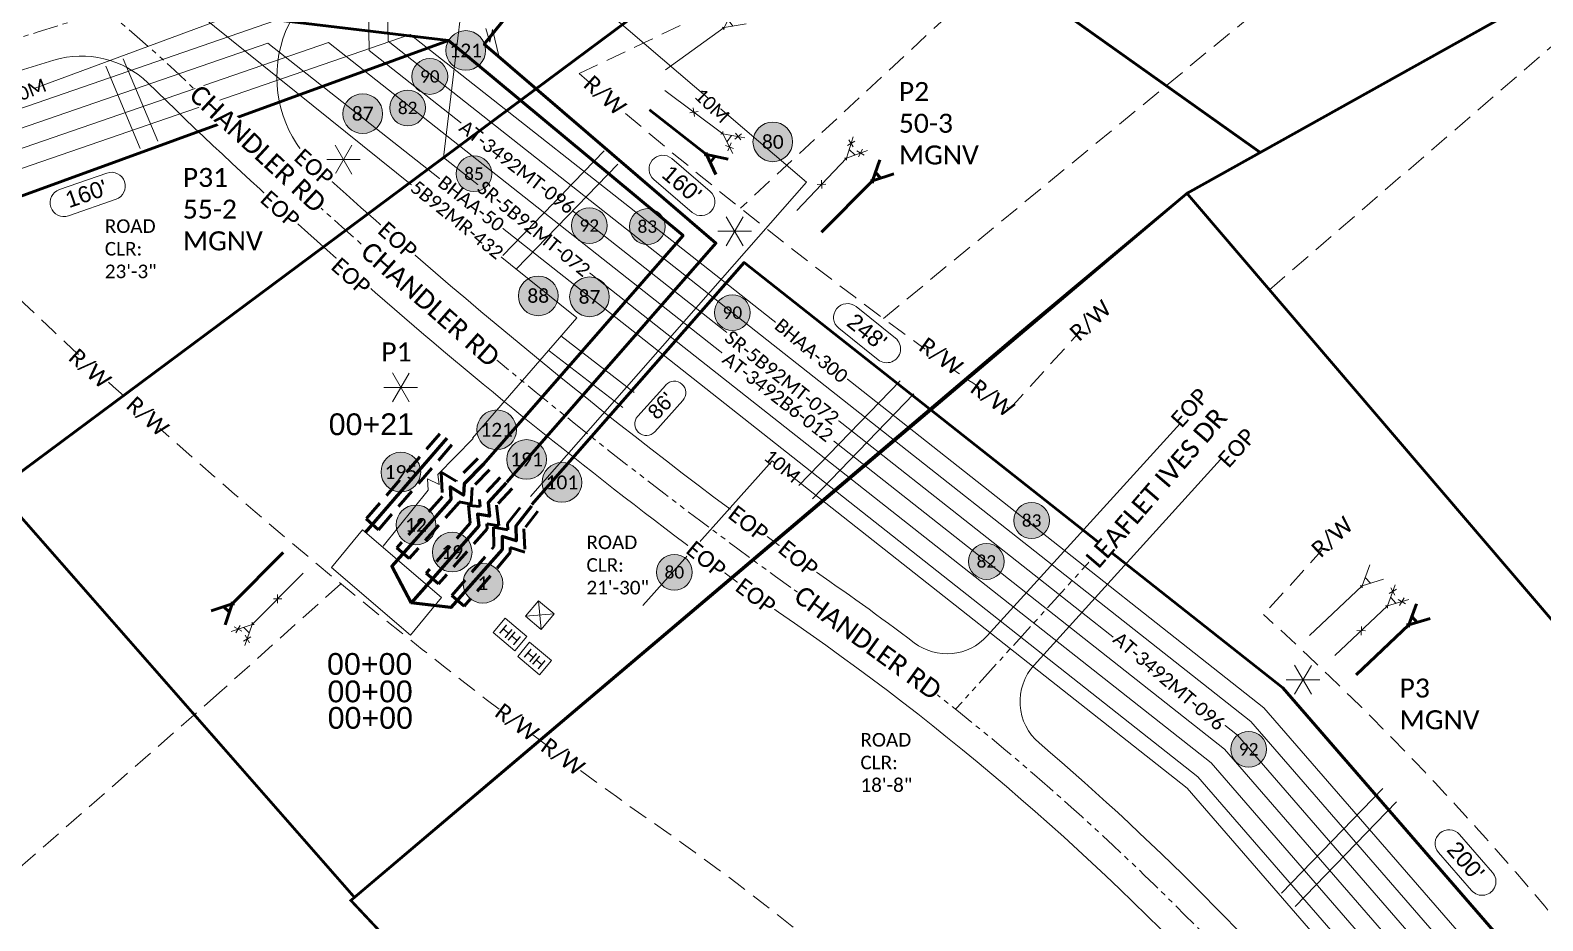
# Model space of a CAD drawing. Header units: inches. Extents: x 0 to 2372193, y 0 to 1426201.
# Drawn here: x 2367425 to 2367982, y 1422908 to 1423236 of the extents above; entities that cross this region are included whole.
import ezdxf
from ezdxf import colors
from ezdxf.entities.mleader import LeaderData, LeaderLine
from ezdxf.enums import TextEntityAlignment as Align
from ezdxf.lldxf.tags import DXFTag
from ezdxf.math import Vec2, Vec3

# ---------------------------------------------------------------- set-up
doc = ezdxf.new("R2010")
doc.units = ezdxf.units.IN
doc.header["$MEASUREMENT"] = 0
doc.linetypes.add('DASHED', pattern=[0.75, 0.5, -0.25])
doc.linetypes.add('PHANTOM2', pattern=[1.25, 0.625, -0.125, 0.125, -0.125, 0.125, -0.125])
for name, color, linetype in [('845CHH', 7, 'Continuous'), ('AERIAL CABLE EX', 5, 'Continuous'), ('CableCallout', 7, 'Continuous'), ('Center Line', 1, 'PHANTOM2'), ('EOP', 6, 'Continuous'), ('EX PED', 5, 'Continuous'), ('EXIST HH', 20, 'Continuous'), ('ga_clayton', 7, 'Continuous'), ('Grouping_Boundary', 2, 'Continuous'), ('Handhole', 7, 'Continuous'), ('LINE LABELS', 7, 'Continuous'), ('Parcels', 7, 'Continuous'), ('Pedestal', 7, 'Continuous'), ('POLE INFO', 7, 'Continuous'), ('REELS BUBBLES', 87, 'Continuous'), ('Right_of_Way', 7, 'Continuous'), ('SPAN LENGTHS', 7, 'Continuous'), ('STREET NAMES', 250, 'Continuous')]:
    doc.layers.add(name, color=color, linetype=linetype)
for name, color, linetype, lineweight in [('AnchorGuyProposed', 1, 'Continuous', 50), ('AnchorGuyRemove', 7, 'Continuous', 0), ('BURIED CABLE EX', 32, 'BUR', 30), ('BURIED CABLE PROP', 1, 'BUR', 60), ('Level 19', 7, 'DASHED', 0), ('OVERLASH', 255, 'Continuous', 0), ('Poles', 7, 'Continuous', 0), ('PROP CABLE', 1, 'Continuous', 50), ('PROPOSED_AERIAL', 1, 'Continuous', 60), ('ROAD CLEARENCE TEXT', 7, 'Continuous', 0), ('Stationing', 7, 'Continuous', 0)]:
    doc.layers.add(name, color=color, linetype=linetype, lineweight=lineweight)
doc.styles.add('Annotative', font='arial.ttf')
doc.styles.add('calibri', font='calibri.ttf')
doc.styles.add('Legend', font='calibri.ttf')
doc.styles.add('PROPOSED', font='calibri.ttf')
doc.styles.get("Standard").update_dxf_attribs({"font": 'arial.ttf'})
doc.styles.add('Style-Arial', font='arial.ttf')
tags = doc.linetypes.add('BUR', pattern='A,4.693196,-0.073857,["B",Standard,S=0.5,R=0,X=0,Y=-0.25],-0.553701,4.679246', length=10).pattern_tags.tags
tags[6] = DXFTag(74, 10)

# ---------------------------------------------------------------- blocks, each defined once
blk = doc.blocks.new('_Open90')
at = {"color": 0, "linetype": 'ByBlock', "lineweight": -2}
for p, q in [((-0.5, 0.5), (0, 0)), ((0, 0), (-1, 0)), ((0, 0), (-0.5, -0.5))]:
    blk.add_line(p, q, dxfattribs=at)
blk = doc.blocks.new('HH')
at = {"layer": 'EXIST HH', "color": 1, "lineweight": 0}
blk.add_lwpolyline([(-5.7, 3.3), (4.75, 3.3), (4.75, -3.57), (-5.7, -3.57)], close=True, dxfattribs=at)
at = {"layer": 'EXIST HH', "color": 1}
blk.add_text('HH', height=4, dxfattribs=at).set_placement((-4.39, -2.22))
blk = doc.blocks.new('EX PED')
at = {"layer": 'EX PED', "color": 5, "lineweight": 0}
blk.add_lwpolyline([(-3.76, 3.74), (3.76, 3.74), (3.76, -3.74), (-3.76, -3.74)], close=True, dxfattribs=at)
for points in [[(-3.76, 3.74), (3.76, -3.74)], [(3.76, 3.74), (-3.76, -3.74)]]:
    blk.add_lwpolyline(points, dxfattribs=at)
blk = doc.blocks.new('*U310')
at = {"linetype": 'Continuous', "lineweight": 0, "true_color": 0xffffff}
h = blk.add_hatch(color=7, dxfattribs=at)
h.dxf.hatch_style = 1
h.paths.add_polyline_path([(-0.1217, 0, 1), (0.1217, 0, 1)])
at = {"color": 0, "linetype": 'ByBlock', "lineweight": -2}
blk.add_circle((0, 0), 0.1217, dxfattribs=at)
at = {"color": 0, "linetype": 'ByBlock', "lineweight": -2, "style": 'PROPOSED'}
blk.add_attdef('CCFN', text='', height=0.0844, dxfattribs=at).set_placement((0, 0), align=Align.MIDDLE_CENTER)
at = {"color": 0, "linetype": 'ByBlock', "lineweight": -2, "flags": 104}
blk.add_attdef('CCFA', text='', height=0.0844, dxfattribs=at).set_placement((0.2063, 0.0896), align=Align.TOP_LEFT)
blk = doc.blocks.new('ACMAP_ANN_TEMPLATE_SPANS')
at = {"color": 0, "linetype": 'ByBlock', "lineweight": -2}
for p, q in [((-8.15, 12.49), (22.74, 12.49)), ((-8.15, -4.49), (22.74, -4.49))]:
    blk.add_line(p, q, dxfattribs=at)
for centre, start, end in [((-8.15, 4), 90, 270), ((22.74, 4), 270, 90)]:
    blk.add_arc(centre, 8.49, start, end, dxfattribs=at)
at = {"color": 18, "lineweight": 50, "true_color": 0x000000, "style": 'Annotative'}
blk.add_attdef('AERIALFOOT', text='', height=10, dxfattribs=at).set_placement((6.69, 4.73), align=Align.MIDDLE_CENTER)
blk = doc.blocks.new('*U286')
at = {"color": 0, "linetype": 'ByBlock', "lineweight": -2}
for p, q in [((-8.4, 12), (22.5, 13)), ((-7.8, -5), (23, -3.9))]:
    blk.add_line(p, q, dxfattribs=at)
for centre, start, end in [((-8.1, 3.5), 92.0002, 272.0002), ((22.8, 4.6), 272.0002, 92.0002)]:
    blk.add_arc(centre, 8.49, start, end, dxfattribs=at)
at = {"color": 18, "lineweight": 50, "true_color": 0x000000, "style": 'Annotative'}
blk.add_attdef('AERIALFOOT', text='', height=10, rotation=2.0002, dxfattribs=at).set_placement((6.7, 4.7), align=Align.MIDDLE_CENTER)
blk = doc.blocks.new('POLES')
at = {"layer": 'Poles'}
for points in [[(-0.93, 1.72), (1.13, -1.84)], [(-0.93, -1.84), (1.13, 1.71)], [(-1.96, -0.06), (2.16, -0.06)]]:
    blk.add_lwpolyline(points, dxfattribs=at)
blk = doc.blocks.new('*U220')
for p, q in [((0, 0), (-0.26, -7.61)), ((-0.26, -7.61), (-1.38, -9.67)), ((-0.26, -7.61), (-0.41, -7.45)), ((-0.09, -7.46), (-0.26, -7.61)), ((0.7, -9.75), (-0.26, -7.61)), ((0.12, -8.46), (-0.7, -8.43))]:
    blk.add_line(p, q)
blk = doc.blocks.new('*U217')
for points in [[(0, 0), (-1.08, -7.54)], [(-0.18, -3.5), (-0.9, -4.04)], [(-0.27, -4.13), (-0.81, -3.41)], [(-1.08, -7.54), (-2.41, -9.46)], [(-1.08, -7.54), (-1.21, -7.36)], [(-0.9, -7.41), (-1.08, -7.54)], [(-1.08, -7.54), (-0.35, -9.77)], [(-1.52, -8.76), (-2.42, -8.87)], [(-2.02, -8.37), (-1.92, -9.26)], [(-0.8, -8.42), (-1.6, -8.31)], [(-0.15, -9.25), (-0.99, -8.9)], [(-0.4, -8.66), (-0.75, -9.5)]]:
    blk.add_lwpolyline(points)
blk = doc.blocks.new('*U209')
for p, q in [((9.6, 1.86), (7.59, 0.65)), ((0, 0), (7.59, 0.65)), ((7.42, 0.8), (7.59, 0.65)), ((7.59, 0.65), (7.44, 0.48)), ((7.59, 0.65), (9.76, -0.22)), ((8.38, 1.13), (8.45, 0.31))]:
    blk.add_line(p, q)
blk = doc.blocks.new('*U210')
for points in [[(0, 0), (7.62, 0.01)], [(3.49, 0.33), (4.13, -0.31)], [(4.13, 0.32), (3.49, -0.31)], [(7.46, 0.18), (7.62, 0.01)], [(7.62, 0.01), (7.46, -0.14)], [(7.62, 0.01), (9.72, 1.05)], [(7.62, 0.01), (9.71, -1.03)], [(8.45, 0.42), (8.45, -0.39)], [(8.63, 0.85), (9.5, 0.62)], [(9.18, 1.17), (8.95, 0.3)], [(8.57, -0.8), (9.44, -0.57)], [(8.89, -0.25), (9.12, -1.12)]]:
    blk.add_lwpolyline(points)
blk = doc.blocks.new('*U213')
blk.add_line((2.93, 7.94), (2.14, 8.18))
for points in [[(3.91, 8.96), (2.29, 7.27), (1.92, 9.57)], [(0, 0), (2.29, 7.27)], [(2.09, 7.16), (2.29, 7.27)], [(2.29, 7.27), (2.39, 7.07)]]:
    blk.add_lwpolyline(points)
blk = doc.blocks.new('*U223')
blk.add_line((2.02, 8.21), (1.21, 8.37))
for points in [[(2.87, 9.34), (1.46, 7.48), (0.83, 9.73)], [(0, 0), (1.46, 7.48)], [(1.27, 7.35), (1.46, 7.48)], [(1.46, 7.48), (1.58, 7.29)]]:
    blk.add_lwpolyline(points)
blk = doc.blocks.new('*U221')
for points in [[(1.46, 7.48), (0.84, 9.74)], [(0.62, 9.23), (1.43, 8.84)], [(0.83, 8.63), (1.22, 9.45)], [(1.22, 8.37), (2.01, 8.22)], [(1.46, 7.48), (2.88, 9.33)], [(1.96, 8.68), (2.86, 8.73)], [(2.44, 8.25), (2.38, 9.16)], [(0, 0), (1.46, 7.48)], [(1.27, 7.35), (1.46, 7.48)], [(1.46, 7.48), (1.58, 7.29)], [(0.35, 3.49), (1.1, 3.99)], [(0.48, 4.12), (0.98, 3.36)]]:
    blk.add_lwpolyline(points)
blk = doc.blocks.new('*U222')
for p, q in [((0.84, 9.74), (1.46, 7.48)), ((1.21, 8.37), (2.02, 8.21)), ((1.46, 7.48), (2.88, 9.33)), ((0, 0), (1.46, 7.48)), ((1.27, 7.35), (1.46, 7.48)), ((1.46, 7.48), (1.58, 7.29))]:
    blk.add_line(p, q)
blk = doc.blocks.new('*U447')
at = {"linetype": 'Continuous', "lineweight": 0}
for p, q in [((-0.558, -3.534), (-0.413, 1.161)), ((0.442, -3.565), (0.586, 1.13))]:
    blk.add_line(p, q, dxfattribs=at)
blk = doc.blocks.new('*U390')
at = {"linetype": 'Continuous', "lineweight": 0}
for p, q in [((0.882, -6.188), (-3.569, 0.053)), ((0.068, -6.768), (-4.383, -0.528))]:
    blk.add_line(p, q, dxfattribs=at)
blk = doc.blocks.new('*U391')
at = {"linetype": 'Continuous', "lineweight": 0}
for p, q in [((0.882, -6.188), (-3.569, 0.053)), ((0.068, -6.768), (-4.383, -0.528))]:
    blk.add_line(p, q, dxfattribs=at)
blk = doc.blocks.new('*U402')
at = {"linetype": 'Continuous', "lineweight": 0}
for p, q in [((0.882, -6.188), (-3.569, 0.053)), ((0.068, -6.768), (-4.383, -0.528))]:
    blk.add_line(p, q, dxfattribs=at)
blk = doc.blocks.new('*U426')
at = {"linetype": 'Continuous', "lineweight": 0}
for p, q in [((-0.54, 1.647), (-3.354, 5.628)), ((0.277, 2.224), (-2.537, 6.206))]:
    blk.add_line(p, q, dxfattribs=at)

msp = doc.modelspace()

# ---------------------------------------------------------------- linework, layer by layer
at = {"color": 0, "lineweight": 0}
msp.add_lwpolyline([(2367592.78, 1423236.44), (2367594.28, 1423231.41), (2367595.22, 1423236.09), (2367597.78, 1423225.83)], dxfattribs=at)
at = {"layer": '845CHH', "color": 1, "lineweight": 0}
msp.add_lwpolyline([(2367565.11, 1423013.1), (2367535.96, 1423038), (2367547.37, 1423051.89), (2367576.52, 1423026.99)], close=True, dxfattribs=at)
at = {"layer": 'AERIAL CABLE EX', "lineweight": 0}
for points in [[(2366284.61, 1424544.81), (2366403.18, 1424231.01), (2366590.52, 1424019.5), (2366685.97, 1423910.47), (2366804.43, 1423775.97), (2366830.16, 1423746.76), (2366989.39, 1423584.84), (2367127.76, 1423447.12), (2367325.83, 1423273.55), (2367474.85, 1423251.85), (2367626.29, 1423129.96), (2367587.92, 1423085.69)], [(2369879.38, 1421038.59), (2369841.22, 1421068.43), (2369678.08, 1421194.25), (2369673.24, 1421341.52), (2369496.09, 1421339.99), (2369359.98, 1421457.14), (2369214.56, 1421587.58), (2369189.29, 1421610.95), (2368818.07, 1421934.83), (2368665.27, 1421987.57), (2368400.23, 1422103.57), (2368323.07, 1422352.31), (2368145.09, 1422588.06), (2368006.73, 1422818.01), (2367869.46, 1422976.29), (2367664.09, 1423138.26), (2367549.89, 1423228.33), (2367549.51, 1423249.89), (2367556.35, 1423258.78)], [(2370008.35, 1420920.02), (2370005.34, 1420931.26), (2369875.07, 1421033.08), (2369836.92, 1421062.9), (2369685.56, 1421179.63), (2369680.02, 1421348.58), (2369477.42, 1421346.83), (2369355.36, 1421451.88), (2369209.84, 1421582.41), (2369184.51, 1421605.84), (2368814.39, 1421929.23), (2368663.14, 1421980.87), (2368411.46, 1422091.02), (2368329.39, 1422355.55), (2368150.9, 1422591.99), (2368012.42, 1422822.14), (2367874.32, 1422981.38), (2367668.43, 1423143.76), (2367556.83, 1423231.77), (2367556.35, 1423258.78)], [(2367584.88, 1423252.38), (2367535.62, 1423246.32), (2367386.67, 1423194.97), (2367211.12, 1423126.02), (2367064.26, 1423116.48), (2366681.82, 1422860.41), (2366475.11, 1422726.96), (2366251.19, 1422517.06), (2366157.35, 1422368.68)], [(2369888.01, 1421049.62), (2369849.8, 1421079.48), (2369663.11, 1421223.47), (2369659.7, 1421327.4), (2369533.44, 1421326.31), (2369369.22, 1421467.66), (2369223.98, 1421597.94), (2369198.85, 1421621.18), (2368825.51, 1421947.97), (2368669.55, 1422000.98), (2368377.79, 1422128.68), (2368310.42, 1422345.83), (2368133.48, 1422580.21), (2367995.36, 1422809.75), (2367859.75, 1422966.12), (2367655.42, 1423127.27), (2367577.25, 1423188.92), (2367584.88, 1423252.38)], [(2369429.41, 1421425.09), (2369373.84, 1421472.92), (2369228.7, 1421603.11), (2369203.63, 1421626.29), (2368828.84, 1421953.57), (2368671.68, 1422007.69), (2368366.56, 1422141.23), (2368304.1, 1422342.59), (2368127.67, 1422576.29), (2367989.68, 1422805.63), (2367854.9, 1422961.03), (2367651.09, 1423121.77), (2367512.61, 1423230.98), (2367389.09, 1423188.4)], [(2369883.7, 1421044.11), (2369845.51, 1421073.95), (2369670.59, 1421208.86), (2369666.47, 1421334.46), (2369514.77, 1421333.15), (2369364.6, 1421462.4), (2369219.27, 1421592.76), (2369194.07, 1421616.06), (2368821.4, 1421941.49), (2368667.41, 1421994.28), (2368389.01, 1422116.12), (2368316.75, 1422349.07), (2368139.29, 1422584.14), (2368001.05, 1422813.88), (2367864.61, 1422971.2), (2367659.76, 1423132.76), (2367534.88, 1423231.25), (2367391.51, 1423181.83)], [(2368956.7, 1421794.47), (2368811.32, 1421920.71), (2368661, 1421974.16), (2368422.68, 1422078.46), (2368335.72, 1422358.79), (2368156.71, 1422595.91), (2368018.1, 1422826.27), (2367879.17, 1422986.46), (2367672.76, 1423149.25), (2367565.01, 1423234.24), (2367400.51, 1423177.53)]]:
    msp.add_lwpolyline(points, dxfattribs=at).dxf.unprotected_set("ltscale", 0)
for points in [[(2366833.75, 1423797.48), (2366856.68, 1423771.44), (2367014.97, 1423610.47), (2367152.6, 1423473.5), (2367339.99, 1423307.16), (2367598.06, 1423276.29), (2367710.8, 1423179.86), (2367609.25, 1423064.21)], [(2367594.92, 1423276.67), (2367211.63, 1423134.94), (2366978.05, 1423105.39), (2366451.53, 1422756.67), (2366239.74, 1422561.28), (2366093.49, 1422340.96), (2366094.68, 1422184.63), (2365892.02, 1422048.21), (2365672.5, 1421727.62), (2365622.47, 1421561.87), (2365392.11, 1421401.86), (2365188.3, 1421267.82), (2365015.93, 1421154.46), (2364850.16, 1421045.44)]]:
    msp.add_lwpolyline(points, dxfattribs=at)
msp.add_lwpolyline([(2367650.56, 1423024.05), (2367698.16, 1423077.3), (2367850.9, 1422956.83), (2367984.89, 1422802.33), (2368121.37, 1422572.59), (2368296.94, 1422339.62), (2368377.47, 1422083.88), (2368650.15, 1421961.86), (2368802.58, 1421906.67, -0.014035), (2369154.15, 1421601.47), (2369470.53, 1421318.85), (2369653.01, 1421320.43), (2369657.95, 1421166.2), (2369827.74, 1421035.26), (2370031.95, 1420877.05), (2370276.51, 1420871.29), (2370467.21, 1420725.65), (2370615.4, 1420611.25), (2370846.24, 1420462.38), (2370912.93, 1420248.29), (2371254.16, 1420032.17), (2371525.75, 1420050.36), (2371661.52, 1419922.12), (2371639.99, 1419720.36)], format="xyb", dxfattribs=at)
at = {"layer": 'BURIED CABLE EX', "lineweight": 0}
msp.add_lwpolyline([(2367555.04, 1423045.91), (2367571.54, 1423066.5), (2367571.34, 1423070.65), (2367575.69, 1423068.56), (2367575.11, 1423072.21), (2367588.13, 1423085.57)], dxfattribs=at).dxf.unprotected_set("ltscale", 0)
at = {"layer": 'BURIED CABLE PROP', "color": 1, "lineweight": 60}
for points in [[(2367592, 1423076.1), (2367584.89, 1423068.85), (2367584.56, 1423064.69), (2367579.65, 1423067.67), (2367579.89, 1423063.04), (2367558.28, 1423038.51), (2367565.3, 1423025.08)], [(2367600.32, 1423069.16), (2367593.62, 1423062.01), (2367594.19, 1423056.96), (2367589.75, 1423057.67), (2367590.22, 1423053.33), (2367571.92, 1423032.58), (2367565.3, 1423025.08)], [(2367609.63, 1423060.62), (2367603.82, 1423053.21), (2367604.01, 1423047.84), (2367598.82, 1423049.44), (2367598.82, 1423044.63), (2367579.91, 1423023.31), (2367565.3, 1423025.08)]]:
    msp.add_lwpolyline(points, dxfattribs=at)
at = {"layer": 'CableCallout', "color": 4, "lineweight": 60}
msp.add_lwpolyline([(2367578.51, 1423085.63), (2367548.46, 1423050.97)], dxfattribs=at)
at = {"layer": 'Center Line', "color": 7, "linetype": 'PHANTOM2', "lineweight": 0, "ltscale": 15}
msp.add_lwpolyline([(2367453.18, 1423242.9, 0.069321), (2366945.73, 1423009.69), (2366450.05, 1422674.92, 0.095223), (2366263.92, 1422483.62), (2365820.72, 1421827.41, -0.103796), (2365497.13, 1421493.88), (2364499.07, 1420837.5)], format="xyb", dxfattribs=at)
msp.add_lwpolyline([(2367453.18, 1423242.9, 0.069321), (2366945.73, 1423009.69), (2366450.05, 1422674.92, 0.095223), (2366263.92, 1422483.62), (2365820.72, 1421827.41, -0.103796), (2365497.13, 1421493.88), (2364499.07, 1420837.5)], format="xyb", dxfattribs=at)
at = {"layer": 'EOP', "color": 6, "lineweight": 0}
for points in [[(2367849.54, 1423092.41), (2367777.34, 1423012.87, -0.388062), (2367750.47, 1423010.35, 0.0118), (2367712.07, 1423037.97, -0.029043), (2367530.55, 1423185.27, -0.559479), (2367544.98, 1423260.6, 0.054205), (2368000.2, 1423491.69, 0.036183), (2368620.51, 1423969.22, -0.033382), (2369296.19, 1424488.91, 0.009628), (2369902.44, 1424888.35, -0.27236), (2370495.16, 1424928.95, 0.115413), (2370796.94, 1424846.89, 0.069853), (2371127.94, 1424880.39, 0.047891), (2371886.08, 1425149.47, 0.410395), (2372093.12, 1425724.17), (2371979.52, 1425952.74, -0.165144), (2371949.56, 1426184.94)], [(2364504.56, 1420829.15), (2365502.67, 1421485.56, 0.103775), (2365829.09, 1421821.94), (2366272.24, 1422478.07, -0.095217), (2366455.71, 1422666.68), (2366951.24, 1423001.34, -0.069074), (2367433.83, 1423224.77, -0.273612), (2367468.46, 1423216.35, 0.037295), (2367700.58, 1423021.59, -0.114982), (2368002.02, 1422692.99, 0.059176), (2368265.64, 1422310.17, 0.032124), (2368334.89, 1422234.22, -0.433878), (2368334.22, 1422190.41), (2368231.25, 1422096.98)], [(2369081.79, 1422013.1), (2368987.13, 1421913.43, -0.372714), (2368961.08, 1421910.87, 0.077519), (2368634.71, 1422073.03, -0.141483), (2368280.96, 1422323.03, -0.059272), (2368019.58, 1422702.56, 0.088218), (2367796.43, 1422973.46, -0.423411), (2367794.6, 1423002.13), (2367864.34, 1423078.96)]]:
    msp.add_lwpolyline(points, format="xyb", dxfattribs=at)
at = {"layer": 'Level 19', "color": 2, "lineweight": 50, "ltscale": 15}
for points in [[(2367575.93, 1423087.25), (2367548.77, 1423055.91), (2367553.29, 1423051.96), (2367580.64, 1423083.52)], [(2367589.86, 1423078.2), (2367581.99, 1423070.17), (2367581.96, 1423069.78), (2367576.37, 1423073.16), (2367576.83, 1423064.12), (2367560.02, 1423045.25), (2367564.57, 1423041.34)], [(2367594.15, 1423074.01), (2367587.8, 1423067.52), (2367587.4, 1423061.38), (2367582.94, 1423062.17), (2367582.95, 1423061.97), (2367564.57, 1423041.34)], [(2367598.14, 1423071.21), (2367590.49, 1423063.05), (2367590.77, 1423060.54), (2367586.5, 1423060.85), (2367587.1, 1423054.32), (2367570.85, 1423035.93)], [(2367602.51, 1423067.11), (2367596.76, 1423060.96), (2367597.61, 1423053.38), (2367593.16, 1423054.09), (2367593.35, 1423052.33), (2367575.4, 1423032.01), (2367570.85, 1423035.93)], [(2367611.99, 1423058.77), (2367606.86, 1423052.23), (2367607.16, 1423043.73), (2367601.82, 1423045.37), (2367601.82, 1423043.52), (2367584.9, 1423023.84), (2367580.35, 1423027.75), (2367595.82, 1423045.74), (2367595.65, 1423052.88), (2367600.87, 1423051.95), (2367600.79, 1423054.2), (2367607.26, 1423062.47)]]:
    msp.add_lwpolyline(points, dxfattribs=at)
at = {"layer": 'Parcels', "color": 255, "linetype": 'DASHED', "lineweight": 0, "ltscale": 15}
for points in [[(2367739.11, 1423129.7), (2368195.81, 1423505.53), (2368606.04, 1423827.96), (2368994.48, 1424162.61), (2369081.4, 1424174.93), (2369147.45, 1424101.04), (2369263.63, 1424033.86)], [(2367881.2, 1423140.25), (2369081.4, 1424174.93)], [(2367878.54, 1423348.68), (2367686.55, 1423170.27)], [(2367539.45, 1423032.07), (2367494.75, 1422992), (2367271.8, 1422796.49), (2367251, 1422778.25), (2367090.5, 1422636), (2367016, 1422569.87), (2366789.5, 1422370.75), (2366500, 1422116.62), (2366494.75, 1422126.12), (2366470.75, 1422167.5), (2366315.75, 1422435.29)]]:
    msp.add_lwpolyline(points, dxfattribs=at)
at = {"layer": 'PROPOSED_AERIAL', "color": 5, "lineweight": 50}
msp.add_lwpolyline([(2367579.1, 1423232.01), (2367397.39, 1423165.88), (2367217.79, 1423097.31), (2366951.17, 1423078.07), (2366664.52, 1422886.14), (2366455.95, 1422751.49), (2366227.03, 1422537), (2366116.8, 1422364.06), (2366119.55, 1422171.6), (2365876.84, 1422008.77)], dxfattribs=at)
at = {"layer": 'Right_of_Way', "color": 3, "linetype": 'DASHED', "lineweight": 0, "ltscale": 15}
for points in [[(2372008.38, 1426173.08, 0.165009), (2372033.33, 1425979.29), (2372147.22, 1425750.14, -0.411081), (2371911.71, 1425095.22, -0.047915), (2371142.37, 1424822.15, -0.069866), (2370794.72, 1424786.93, -0.115042), (2370467.52, 1424875.69, 0.271871), (2369936.37, 1424838.86, -0.009617), (2369328.88, 1424438.6, 0.033345), (2368660.31, 1423924.33, -0.036183), (2368033.13, 1423441.53, -0.030314), (2367627.12, 1423219.79, 0.022659), (2367763.78, 1423111.63, -0.006093), (2367785.56, 1423096.32), (2367812.51, 1423126.01)], [(2364537.53, 1420779.02), (2365535.93, 1421435.63, 0.103656), (2365879.32, 1421789.11), (2366322.18, 1422444.8, -0.095182), (2366489.68, 1422617.22), (2366984.25, 1422951.24, -0.062462), (2367404.94, 1423152.58, 0.037542), (2367648.94, 1422947.88, -0.114927), (2367923.01, 1422649.87, 0.058765), (2368196.7, 1422252.28, 0.02478), (2368255.34, 1422186.35), (2368195.17, 1422131.75)], [(2367901.37, 1423045.36), (2367879, 1423020.72, -0.081101), (2368098.64, 1422745.59, 0.059729), (2368349.96, 1422380.86, 0.141811), (2368663.1, 1422158.44, -0.073268), (2368996.48, 1421995.88), (2369042.49, 1422044.33)]]:
    msp.add_lwpolyline(points, format="xyb", dxfattribs=at)

# ---------------------------------------------------------------- block references
at = {"layer": 'AnchorGuyProposed', "xscale": -3.5, "yscale": -3.5, "zscale": -3.5}
for name, p, rotation in [('*U209', (2367653, 1423206.45), 137.1087402140451), ('*U209', (2367716.36, 1423161.42), 220.2893300859126), ('*U220', (2367518.29, 1423043.57), 137.1087402140451), ('*U222', (2367913.09, 1422998.6), 144.4269235318483)]:
    msp.add_blockref(name, p, dxfattribs=dict(at, rotation=rotation))
at = {"layer": 'AnchorGuyRemove', "xscale": -3.5, "yscale": -3.5, "zscale": -3.5}
for name, p, rotation in [('*U213', (2367658.91, 1423221.13), 143.2769644748171), ('*U210', (2367658.69, 1423213.58), 143.2769644748171), ('*U210', (2367707.23, 1423169.37), 226.4575543466847), ('*U217', (2367525.61, 1423035.99), 143.2769644748171), ('*U223', (2367895.96, 1423013), 144.4269235318483), ('*U221', (2367905.3, 1423005.6), 144.4269235318483)]:
    msp.add_blockref(name, p, dxfattribs=dict(at, rotation=rotation))
at = {"layer": 'ga_clayton', "xscale": 3, "yscale": 3, "zscale": 3}
for p in [(2367540.13, 1423188.33), (2367684.07, 1423161.97), (2367561.2, 1423104.49), (2367893.26, 1422996.9)]:
    msp.add_blockref('POLES', p, dxfattribs=at)
at = {"layer": 'Handhole', "lineweight": 35, "rotation": 320.0709628258953}
for p in [(2367602.14, 1423013.2), (2367611.2, 1423004.35)]:
    msp.add_blockref('HH', p, dxfattribs=at)
at = {"layer": 'OVERLASH', "color": 18, "true_color": 0x000000}
for name, p, xscale, yscale, zscale, rotation in [('*U447', (2367458.93, 1423216.34), 6.997610170159891, 6.997610170159891, 6.997610170159891, 24.50275206277043), ('*U426', (2367650.2, 1423087.05), 6.997610170159891, 6.997610170159891, 6.997610170159891, 17.17551339059101), ('*U402', (2367881.42, 1422942.77), 6.997610170159892, 6.997610170159892, 6.997610170159892, 100.4504449614236)]:
    msp.add_blockref(name, p, dxfattribs=dict(at, xscale=xscale, yscale=yscale, zscale=zscale, rotation=rotation))
at = {"layer": 'Pedestal', "lineweight": 35, "rotation": 320}
msp.add_blockref('EX PED', (2367612.72, 1423020.53), dxfattribs=at)
at = {"layer": 'REELS BUBBLES', "color": 250, "lineweight": 0}
for p, xscale, yscale, zscale, values in [((2367585.42, 1423228.31), 60, 60, 60, {'CCFN': '121'}), ((2367572.19, 1423218.76), 54.17900581686615, 54.17900581686615, 54.17900581686615, {'CCFN': '90'}), ((2367564.05, 1423207.17), 54.17900581686615, 54.17900581686615, 54.17900581686615, {'CCFN': '82'}), ((2367547.51, 1423205.05), 60, 60, 60, {'CCFN': '87'}), ((2367698.43, 1423194.68), 60, 60, 60, {'CCFN': '80'}), ((2367652.25, 1423163.51), 54.17900581686615, 54.17900581686615, 54.17900581686615, {'CCFN': '83'}), ((2367596.81, 1423088.73), 60, 60, 60, {'CCFN': '121'}), ((2367561.55, 1423073.17), 60, 60, 60, {'CCFN': '195'}), ((2367607.82, 1423077.81), 60, 60, 60, {'CCFN': '191'}), ((2367620.81, 1423069.36), 60, 60, 60, {'CCFN': '101'}), ((2367567.1, 1423053.71), 60, 60, 60, {'CCFN': '12'}), ((2367793.68, 1423055.34), 54.17900581686615, 54.17900581686615, 54.17900581686615, {'CCFN': '83'}), ((2367580.45, 1423043.72), 60, 60, 60, {'CCFN': '19'}), ((2367777.03, 1423040.27), 54.17900581686615, 54.17900581686615, 54.17900581686615, {'CCFN': '82'}), ((2367591.74, 1423032.25), 60, 60, 60, {'CCFN': '1'})]:
    msp.add_blockref('*U310', p, dxfattribs=dict(at, xscale=xscale, yscale=yscale, zscale=zscale)).add_auto_attribs(values)
at = {"layer": 'SPAN LENGTHS', "lineweight": 0}
ref = msp.add_blockref('ACMAP_ANN_TEMPLATE_SPANS', (2367660.11, 1423179.65), dxfattribs=dict(at, xscale=0.6, yscale=0.6, zscale=0.6, rotation=319.4532511255296))
ref.add_attrib('AERIALFOOT', "160'", dxfattribs={"layer": 'PROP CABLE', "height": 6, "rotation": 319.4533, "style": 'Annotative'}).set_placement((2367665, 1423179.2), align=Align.MIDDLE_CENTER)
ref = msp.add_blockref('ACMAP_ANN_TEMPLATE_SPANS', (2367442.95, 1423171.65), dxfattribs=dict(at, xscale=0.6, yscale=0.6, zscale=0.6, rotation=19.12457370250912))
ref.add_attrib('AERIALFOOT', "160'", dxfattribs={"layer": 'PROP CABLE', "height": 6, "rotation": 19.1246, "style": 'Annotative'}).set_placement((2367445.81, 1423175.64), align=Align.MIDDLE_CENTER)
ref = msp.add_blockref('ACMAP_ANN_TEMPLATE_SPANS', (2367728.2, 1423125.14), dxfattribs=dict(at, xscale=0.6, yscale=0.6, zscale=0.6, rotation=321.3643878608782))
ref.add_attrib('AERIALFOOT', "248'", dxfattribs={"layer": 'PROP CABLE', "height": 6, "rotation": 321.3644, "style": 'Annotative'}).set_placement((2367733.11, 1423124.85), align=Align.MIDDLE_CENTER)
ref = msp.add_blockref('*U286', (2367655.94, 1423092.56), dxfattribs=dict(at, xscale=0.5, yscale=0.5, zscale=0.5, rotation=46.20681380866787))
ref.add_attrib('AERIALFOOT', "86'", dxfattribs={"layer": 'PROP CABLE', "height": 5.5, "rotation": 46.2068, "style": 'Annotative'}).set_placement((2367657.29, 1423097.58), align=Align.MIDDLE_CENTER)
ref = msp.add_blockref('ACMAP_ANN_TEMPLATE_SPANS', (2367948.69, 1422931.21), dxfattribs=dict(at, xscale=0.6, yscale=0.6, zscale=0.6, rotation=311.0351134272848))
ref.add_attrib('AERIALFOOT', "200'", dxfattribs={"layer": 'PROP CABLE', "height": 6, "rotation": 311.0351, "style": 'Annotative'}).set_placement((2367953.47, 1422930.04), align=Align.MIDDLE_CENTER)

# ---------------------------------------------------------------- texts
at = {"layer": 'POLE INFO', "char_height": 7, "attachment_point": 1, "style": 'calibri'}
for s, insert, width in [('P2\\P50-3\\PMGNV', (2367744.81, 1423216.7), 0.2965), ('P31\\P55-2\\PMGNV', (2367481.29, 1423185.09), 0.2965), ('P1', (2367554.33, 1423120.87), 11.0917), ('P3\\PMGNV', (2367929.06, 1422997.18), 0.2965)]:
    msp.add_mtext(s, dxfattribs=dict(at, insert=insert, width=width))
at = {"layer": 'ROAD CLEARENCE TEXT', "lineweight": 50, "char_height": 5, "attachment_point": 1, "style": 'PROPOSED'}
for s, insert in [('ROAD CLR:\\P23\'-3"', (2367452.6, 1423166.18)), ('ROAD CLR:\\P21\'-30"', (2367629.85, 1423049.81)), ('ROAD CLR:\\P18\'-8"', (2367730.68, 1422977.14))]:
    msp.add_mtext_dynamic_manual_height_columns(s, width=26.2338, gutter_width=50, heights=[0], dxfattribs=dict(at, insert=insert))
at = {"layer": 'Stationing', "color": 7, "lineweight": 35, "style": 'Style-Arial'}
for s, p in [('00+21', (2367550.68, 1423090.76)), ('00+00', (2367550.07, 1423002.56)), ('00+00', (2367550.23, 1422992.44)), ('00+00', (2367550.3, 1422982.71))]:
    e = msp.add_text(s, height=8, rotation=0, dxfattribs=at)
    e.set_placement(p, align=Align.MIDDLE_CENTER)
    e.dxf.unprotected_set("ltscale", 0)

# ---------------------------------------------------------------- leaders
at = {"layer": 'ga_clayton'}
ml = msp.add_multileader_mtext('Standard', dxfattribs=at)
ml.set_content('\\pxt10;NOTE: 749-772 UNITS COUNTS FOR\\P\\ptz;ENERGIZED EXISTING FBT FOR \\PADDRESS 748 (51995432)', color=256)
ml.set_leader_properties(color=256, linetype='ByLayer', lineweight=30)
ml.set_arrow_properties(name='OPEN90')
ml.build(insert=Vec2(0, 0))
ml.multileader.update_dxf_attribs({"leader_type": 2, "dogleg_length": 0.36, "arrow_head_size": 22.59, "scale": 5})
ctx = ml.context
ctx.base_point, ctx.scale, ctx.char_height, ctx.arrow_head_size, ctx.landing_gap_size, ctx.plane_origin = Vec3(2370638.16, 1425758.3), 5, 5.2776, 22.59, 0.203, Vec3(2370621.98, 1425682.48)
notes = []
notes.append((ctx, [(0, (0, 0, 0), (0, 0), (1, 0), 1, [])]))
ctx.mtext.insert, ctx.mtext.width, ctx.mtext.defined_height, ctx.mtext.flow_direction = Vec3(2370638.36, 1425760.94), 154.0655, 53.22, 5
ml = msp.add_multileader_mtext('Standard', dxfattribs=at)
ml.set_content('\\pxt10;NOTE: 773-778 UNITS COUNTS FOR\\P\\ptz;ENERGIZED EXISTING FBT FOR \\PADDRESS 788 (51991809)', color=256)
ml.set_leader_properties(color=256, linetype='ByLayer', lineweight=30)
ml.set_arrow_properties(name='OPEN90')
ml.build(insert=Vec2(0, 0))
ml.multileader.update_dxf_attribs({"leader_type": 2, "dogleg_length": 0.36, "arrow_head_size": 22.59, "scale": 5})
ctx = ml.context
ctx.base_point, ctx.scale, ctx.char_height, ctx.arrow_head_size, ctx.landing_gap_size, ctx.plane_origin = Vec3(2370772.51, 1425436.28), 5, 5.2776, 22.59, 0.203, Vec3(2370756.33, 1425360.45)
notes.append((ctx, [(0, (0, 0, 0), (0, 0), (1, 0), 1, [])]))
ctx.mtext.insert, ctx.mtext.width, ctx.mtext.defined_height, ctx.mtext.flow_direction = Vec3(2370772.72, 1425438.92), 154.0655, 53.22, 5
for ctx, leaders in notes:
    for number, flags, end, landing, length, lines in leaders:
        leader = LeaderData()
        leader.index, (leader.has_last_leader_line, leader.has_dogleg_vector, leader.attachment_direction) = number, flags
        leader.last_leader_point, leader.dogleg_vector, leader.dogleg_length = Vec3(end), Vec3(landing), length
        for number, points, colour, breaks in lines:
            line = LeaderLine()
            line.index, line.vertices, line.color, line.breaks = number, Vec3.list(points), colors.encode_raw_color(colour), breaks
            leader.lines.append(line)
        ctx.leaders.append(leader)

# ---------------------------------------------------------------- next in the draw order: texts
at = {"layer": 'AERIAL CABLE EX', "char_height": 5, "attachment_point": 5, "style": 'Legend', "bg_fill": 3, "box_fill_scale": 1.1, "bg_fill_color": 256, "bg_fill_transparency": 0}
for s, insert, width, rotation in [('\\pxqc;AT-3492MT-096', (2367604.31, 1423185.41), 51.2577, 322.3251), ('BHAA-300', (2367712.62, 1423117.81), 32.4731, 320.1116), ('\\pxqc;AT-3492MT-096', (2367844.24, 1422996.18), 51.2577, 319.4462)]:
    msp.add_mtext(s, dxfattribs=dict(at, insert=insert, width=width, rotation=rotation))

# ---------------------------------------------------------------- next in the draw order: linework, layer by layer
at = {"layer": 'Center Line', "color": 7, "linetype": 'PHANTOM2', "lineweight": 0, "ltscale": 15}
msp.add_line((2367856.28, 1423085.73), (2367765.66, 1422985.89), dxfattribs=at)

# ---------------------------------------------------------------- next in the draw order: block references
at = {"layer": 'REELS BUBBLES', "color": 250, "lineweight": 0, "xscale": 54.17900581686615, "yscale": 54.17900581686615, "zscale": 54.17900581686615}
msp.add_blockref('*U310', (2367873.55, 1422971.14), dxfattribs=at).add_auto_attribs({'CCFN': '92'})

# ---------------------------------------------------------------- next in the draw order: texts
at = {"layer": 'AERIAL CABLE EX', "char_height": 5, "attachment_point": 5, "style": 'Legend', "bg_fill": 3, "box_fill_scale": 1.1, "bg_fill_color": 256, "bg_fill_transparency": 0}
for s, insert, width, rotation in [('BHAA-50', (2367587.43, 1423171.98), 28.4808, 322.1291), ('\\pxqc;AT-3492B6-012', (2367700.29, 1423100.8), 51.2577, 322.3251)]:
    msp.add_mtext(s, dxfattribs=dict(at, insert=insert, width=width, rotation=rotation))

# ---------------------------------------------------------------- next in the draw order: block references
at = {"layer": 'OVERLASH', "color": 18, "true_color": 0x000000, "xscale": 6.997610170159892, "yscale": 6.997610170159892, "zscale": 6.997610170159892, "rotation": 100.4504449614236}
msp.add_blockref('*U391', (2367703.79, 1423092.84), dxfattribs=at)

# ---------------------------------------------------------------- next in the draw order: texts
at = {"layer": 'AERIAL CABLE EX', "insert": (2367610.49, 1423162.7), "char_height": 5, "width": 51.2577, "attachment_point": 5, "rotation": 320.7706, "style": 'Legend', "bg_fill": 3, "box_fill_scale": 1.1, "bg_fill_color": 256, "bg_fill_transparency": 0}
msp.add_mtext('\\pxqc;SR-5B92MT-072', dxfattribs=at)

# ---------------------------------------------------------------- next in the draw order: linework, layer by layer
at = {"layer": 'Center Line', "color": 7, "linetype": 'PHANTOM2', "lineweight": 0, "ltscale": 15}
msp.add_lwpolyline([(2367420.99, 1423267.31, -0.045879), (2367495.79, 1423203.95, 0.03379), (2367706.32, 1423029.78, -0.030017), (2367800.39, 1422956.83, -0.084679), (2368010.8, 1422697.78, 0.059224), (2368273.3, 1422316.6, 0.141452), (2368631.56, 1422063.53, -0.091846), (2369008.52, 1421862.74, -0.014761), (2369061.36, 1421818.04, 0.01468), (2369384.62, 1421516.66, 0.013582), (2369698.99, 1421255.15), (2369977.58, 1421040.29), (2370449.57, 1420666.02), (2370538.92, 1420597.54, 0.018656), (2370658.16, 1420518.18), (2371257.58, 1420139.87), (2371431.51, 1420030.46, -0.086468), (2371687.49, 1419799.06), (2371866.74, 1419566.2), (2372033.64, 1419374.55)], format="xyb", dxfattribs=at)
msp.add_lwpolyline([(2367420.99, 1423267.31, -0.045879), (2367495.79, 1423203.95, 0.03379), (2367706.32, 1423029.78, -0.030017), (2367800.39, 1422956.83, -0.084679), (2368010.8, 1422697.78, 0.059224), (2368273.3, 1422316.6, 0.141452), (2368631.56, 1422063.53, -0.091846), (2369008.52, 1421862.74, -0.014761), (2369061.36, 1421818.04, 0.01468), (2369384.62, 1421516.66, 0.013582), (2369698.99, 1421255.15), (2369977.58, 1421040.29), (2370449.57, 1420666.02), (2370538.92, 1420597.54, 0.018656), (2370658.16, 1420518.18), (2371257.58, 1420139.87), (2371431.51, 1420030.46, -0.086468), (2371687.49, 1419799.06), (2371866.74, 1419566.2), (2372033.64, 1419374.55)], format="xyb", dxfattribs=at)
at = {"layer": 'Grouping_Boundary', "const_width": 1}
for points in [[(2367087.07, 1423401.45), (2367301.59, 1423535.71), (2367478.26, 1423380.92), (2367774.8, 1423524.65), (2367975.13, 1423245.08), (2367850.85, 1423175.73), (2367790.53, 1423125.38), (2367544.48, 1422916.65), (2367412.96, 1423066.62), (2367186.44, 1422940.23), (2366997.01, 1423199.29), (2367121.62, 1423271.95)], [(2367543.15, 1422915.52), (2367850.85, 1423175.73), (2368344.46, 1422598.62), (2368018.34, 1422410.07)]]:
    msp.add_lwpolyline(points, close=True, dxfattribs=at)

# ---------------------------------------------------------------- next in the draw order: block references
at = {"layer": 'OVERLASH', "color": 18, "true_color": 0x000000, "xscale": 6.997610170159892, "yscale": 6.997610170159892, "zscale": 6.997610170159892, "rotation": 100.4504449614236}
msp.add_blockref('*U390', (2367594.88, 1423177.46), dxfattribs=at)
at = {"layer": 'REELS BUBBLES', "color": 250, "lineweight": 0}
for p, xscale, yscale, zscale, values in [((2367630.91, 1423163.86), 54.17900581686615, 54.17900581686615, 54.17900581686615, {'CCFN': '92'}), ((2367612.1, 1423138), 60, 60, 60, {'CCFN': '88'}), ((2367630.96, 1423137.65), 60, 60, 60, {'CCFN': '87'})]:
    msp.add_blockref('*U310', p, dxfattribs=dict(at, xscale=xscale, yscale=yscale, zscale=zscale)).add_auto_attribs(values)

# ---------------------------------------------------------------- next in the draw order: texts
at = {"color": 7, "char_height": 5, "attachment_point": 5, "style": 'Legend', "bg_fill": 3, "box_fill_scale": 1, "bg_fill_color": 256, "bg_fill_transparency": 0}
for insert, rotation in [((2367423.92, 1423213.18), 21.7088), ((2367676.06, 1423208), 316.1012), ((2367701.86, 1423075.35), 320.4148)]:
    msp.add_mtext_dynamic_manual_height_columns('10M', width=6.0692, gutter_width=1, heights=[6.67], dxfattribs=dict(at, insert=insert, rotation=rotation))
at = {"layer": 'AERIAL CABLE EX', "char_height": 5, "attachment_point": 5, "style": 'Legend', "bg_fill": 3, "box_fill_scale": 1.1, "bg_fill_color": 256, "bg_fill_transparency": 0}
for s, insert, width, rotation in [('\\pxqc;5B92MR-432', (2367582.23, 1423165.97), 41.2731, 321.1023), ('\\pxqc;SR-5B92MT-072', (2367701.8, 1423107.95), 51.2577, 321.738)]:
    msp.add_mtext(s, dxfattribs=dict(at, insert=insert, width=width, rotation=rotation))

# ---------------------------------------------------------------- next in the draw order: linework, layer by layer
at = {"layer": 'Grouping_Boundary', "const_width": 1}
msp.add_lwpolyline([(2367413.71, 1423067.26), (2367725.38, 1423299.03), (2367877.82, 1423190.78)], dxfattribs=at)
at = {"layer": 'PROPOSED_AERIAL', "color": 5, "lineweight": 50}
for points in [[(2369362.1, 1424599.55), (2369103.16, 1424299.16), (2368891.15, 1424137.38), (2368658.89, 1423943.05), (2368453.65, 1423768.26), (2368244.54, 1423607), (2368007.54, 1423442.85), (2367702.41, 1423366.77), (2367592.22, 1423230.6), (2367677.48, 1423157.39), (2367600.53, 1423069.49)], [(2366799.07, 1423766.93), (2366822.84, 1423739.94), (2366982.19, 1423577.89), (2367120.93, 1423439.81), (2367320.14, 1423262.99), (2367579.1, 1423232.01), (2367665.4, 1423160.18), (2367592, 1423076.1)], [(2367609.79, 1423061.23), (2367687.88, 1423150.25), (2367886.11, 1422993.73), (2368026.23, 1422832.17), (2368163.6, 1422600.92), (2368342.72, 1422363.24), (2368438.71, 1422060.53), (2368657.95, 1421964.58), (2368807.04, 1421910.71), (2369171.88, 1421594.3), (2369201.73, 1421566.85)]]:
    msp.add_lwpolyline(points, dxfattribs=at)

# ---------------------------------------------------------------- next in the draw order: block references
at = {"layer": 'REELS BUBBLES', "color": 250, "lineweight": 0, "xscale": 54.17900581686615, "yscale": 54.17900581686615, "zscale": 54.17900581686615}
for p, values in [((2367588.44, 1423182.97), {'CCFN': '85'}), ((2367683.55, 1423131.83), {'CCFN': '90'})]:
    msp.add_blockref('*U310', p, dxfattribs=at).add_auto_attribs(values)

# ---------------------------------------------------------------- next in the draw order: texts
at = {"layer": 'LINE LABELS', "char_height": 6, "width": 11.3108, "attachment_point": 5, "style": 'Legend', "bg_fill": 3, "box_fill_scale": 1.1, "bg_fill_color": 256, "bg_fill_transparency": 0}
for insert, rotation in [((2367636.54, 1423211.67), 318.2771), ((2367815.45, 1423128.83), 43), ((2367447.01, 1423111.12), 318.2771), ((2367779.16, 1423100.22), 324.1454), ((2367468.25, 1423093.53), 318.2771), ((2367904.41, 1423049.16), 43), ((2367621.06, 1422968.25), 324.1612)]:
    msp.add_mtext('\\pxqc;R/W', dxfattribs=dict(at, insert=insert, rotation=rotation))
at = {"layer": 'STREET NAMES', "color": 6, "char_height": 7, "attachment_point": 5, "style": 'Legend', "bg_fill": 3, "box_fill_scale": 1, "bg_fill_color": 256, "bg_fill_transparency": 0}
for s, width, insert, rotation in [('{\\C7;CHANDLER RD}', 63.8777, (2367508.91, 1423192.18), 317.3759), ('{\\C7;CHANDLER RD}', 63.8777, (2367572.41, 1423134.93), 318.7819), ('{\\C7;LEAFLET IVES DR}', 73.7638, (2367839.58, 1423067.33), 49.3303), ('{\\C7;CHANDLER RD}', 63.8777, (2367733.45, 1423010.36), 324.1472)]:
    msp.add_mtext_dynamic_manual_height_columns(s, width=width, gutter_width=33.6, heights=[0], dxfattribs=dict(at, insert=insert, rotation=rotation))

# ---------------------------------------------------------------- next in the draw order: texts
at = {"layer": 'LINE LABELS', "char_height": 6, "attachment_point": 5, "style": 'Legend', "bg_fill": 3, "box_fill_scale": 1.1, "bg_fill_color": 256, "bg_fill_transparency": 0}
for s, insert, width, rotation in [('\\pxqc;EOP', (2367529.57, 1423185.28), 15.5188, 318.2771), ('\\pxqc;EOP', (2367560.38, 1423158.48), 15.5188, 318.2771), ('\\pxqc;R/W', (2367760.21, 1423115.64), 11.3108, 324.1454), ('\\pxqc;EOP', (2367851.84, 1423096.85), 11.3108, 48), ('\\pxqc;EOP', (2367869.18, 1423082.08), 11.3108, 48), ('\\pxqc;EOP', (2367707.84, 1423041.39), 15.5188, 320.7622), ('\\pxqc;R/W', (2367604.16, 1422980.94), 11.3108, 323.7386)]:
    msp.add_mtext(s, dxfattribs=dict(at, insert=insert, width=width, rotation=rotation))

# ---------------------------------------------------------------- next in the draw order: texts
at = {"layer": 'LINE LABELS', "char_height": 6, "width": 15.5188, "attachment_point": 5, "style": 'Legend', "bg_fill": 3, "box_fill_scale": 1.1, "bg_fill_color": 256, "bg_fill_transparency": 0}
for insert, rotation in [((2367517.14, 1423169.91), 318.2771), ((2367543.2, 1423145.22), 318.2771), ((2367689.46, 1423054.25), 322.4109), ((2367692.14, 1423027.53), 322.8587)]:
    msp.add_mtext('\\pxqc;EOP', dxfattribs=dict(at, insert=insert, rotation=rotation))

# ---------------------------------------------------------------- next in the draw order: texts
at = {"layer": 'LINE LABELS', "insert": (2367673.92, 1423041.06), "char_height": 6, "width": 15.5188, "attachment_point": 5, "rotation": 320.6117, "style": 'Legend', "bg_fill": 3, "box_fill_scale": 1.1, "bg_fill_color": 256, "bg_fill_transparency": 0}
msp.add_mtext('\\pxqc;EOP', dxfattribs=at)

# ---------------------------------------------------------------- next in the draw order: block references
at = {"layer": 'REELS BUBBLES', "color": 250, "lineweight": 0, "xscale": 54.17900581686615, "yscale": 54.17900581686615, "zscale": 54.17900581686615}
msp.add_blockref('*U310', (2367662.19, 1423036.28), dxfattribs=at).add_auto_attribs({'CCFN': '80'})

doc.saveas('drawing.dxf')
